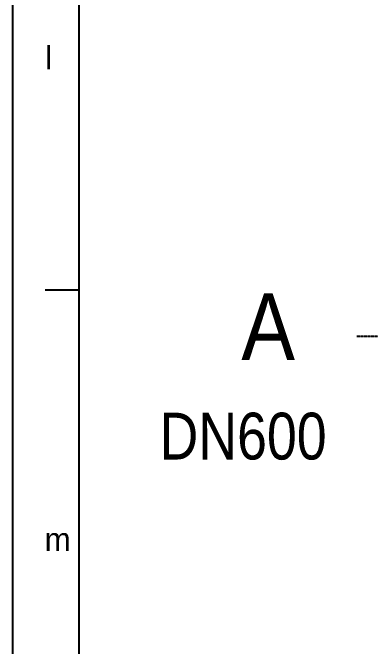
# Model space of a CAD drawing. Extents: x 77471 to 85881, y 26709 to 38599.
# Drawn here: x 77472 to 78007, y 29206 to 30154 of the extents above; entities that cross this region are included whole.
import ezdxf

# ---------------------------------------------------------------- set-up
doc = ezdxf.new("R2010")
doc.units = 0
doc.header["$MEASUREMENT"] = 0
doc.linetypes.add('DASHDOT', pattern=[1, 0.5, -0.25, 0, -0.25])
for name, color, linetype in [('1', 7, 'CONTINUOUS'), ('10', 7, 'CONTINUOUS'), ('15', 7, 'CONTINUOUS')]:
    doc.layers.add(name, color=color, linetype=linetype)
doc.styles.get("Standard").update_dxf_attribs({"font": 'txt', "height": 0.2})

msp = doc.modelspace()

# ---------------------------------------------------------------- linework, layer by layer
at = {"layer": '1', "color": 253, "linetype": 'Continuous'}
msp.add_line((77570.82, 29739), (77520.82, 29739), dxfattribs=at)
msp.add_lwpolyline([(77570.82, 26809), (85780.82, 26809), (85780.82, 38499), (77570.82, 38499), (77570.82, 26809)], dxfattribs=at)
at = {"layer": '10', "color": 2, "linetype": 'DASHDOT'}
msp.add_line((77986.21, 29669.93), (79631.76, 29669.93), dxfattribs=at)
at = {"layer": '10', "color": 253, "linetype": 'Continuous'}
msp.add_lwpolyline([(77472.08, 38597.22), (85879.56, 38597.22), (85879.56, 26710.78), (77472.08, 26710.78), (77472.08, 38597.22)], dxfattribs=at)

# ---------------------------------------------------------------- texts
at = {"layer": '1', "color": 253, "linetype": 'Continuous'}
for s, p in [('l', (77520.82, 30069)), ('m', (77519.84, 29348.39))]:
    msp.add_text(s, height=35, dxfattribs=at).set_placement(p)
at = {"layer": '15', "color": 1, "linetype": 'Continuous'}
for s, height, width, p in [('A', 100, 0.900018, (77813.75, 29634.11)), ('DN600', 70, 0.857143, (77691.56, 29485.47))]:
    msp.add_text(s, height=height, dxfattribs=dict(at, width=width)).set_placement(p)

doc.saveas('drawing.dxf')
